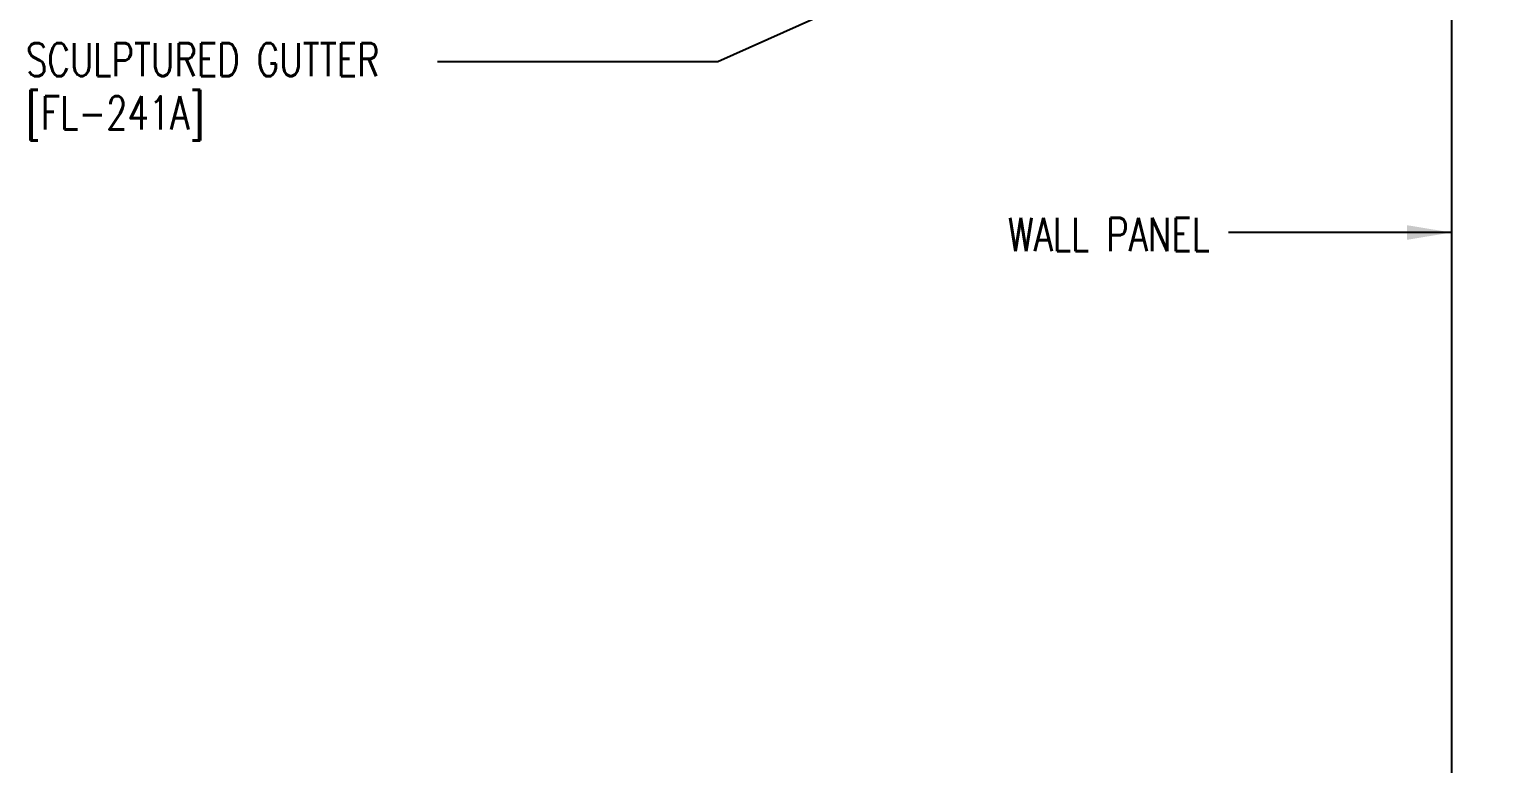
# Model space of a CAD drawing. Header units: inches. Extents: x 0.6 to 40.8, y 2.9 to 49.7.
# Drawn here: x 6.75 to 23.3, y 6.75 to 15.14 of the extents above; entities that cross this region are included whole.
import ezdxf
from ezdxf.enums import TextEntityAlignment as Align

# ---------------------------------------------------------------- set-up
doc = ezdxf.new("R2010")
doc.units = ezdxf.units.IN
doc.header["$MEASUREMENT"] = 0
doc.layers.add('PANEL', color=11, linetype='Continuous')
doc.layers.add('TEXT', color=2, linetype='Continuous')
doc.styles.add('TEXT1', font='ROMANS.shx', dxfattribs={"width": 0.75, "height": 0.375})
doc.dimstyles.new('DETAIL$7', dxfattribs={"dimscale": 4, "dimtxt": 0.09375, "dimasz": 0.125, "dimexe": 0.0625, "dimexo": 0.125, "dimgap": 0.0625, "dimtad": 1, "dimdec": 4, "dimzin": 3, "dimdsep": 46, "dimlunit": 4, "dimtxsty": 'TEXT1', "dimblk": 'ARCHTICK', "dimcen": 0.0625, "dimclrd": 7, "dimclre": 7, "dimclrt": 2, "dimadec": 0, "dimazin": 0, "dimtfac": 0.59375, "dimtdec": 4, "dimtmove": 0, "dimatfit": 3, "dimfxl": 0, "dimfrac": 2, "dimtolj": 1, "dimtzin": 3, "dimarcsym": 0})

# ---------------------------------------------------------------- blocks, each defined once
blk = doc.blocks.new('_ArchTick')
at = {"color": 0, "linetype": 'ByBlock', "const_width": 0.15}
blk.add_lwpolyline([(-0.5, -0.5), (0.5, 0.5)], dxfattribs=at)
blk = doc.blocks.new('dsc-FL-241A')
at = {"layer": 'TEXT', "style": 'TEXT1', "width": 0.75}
for s, p in [('SCULPTURED GUTTER', (0, 0)), ('[FL-241A]', (0, -0.6))]:
    blk.add_text(s, height=0.375, dxfattribs=at).set_placement(p)
at = {"layer": 'TEXT', "style": 'TEXT1', "flags": 1}
for tag, p in [('COLOR', (0, -1.2)), ('CALC', (0, -1.2)), ('OPT1', (0, -1.2)), ('OPT2', (0, -1.2)), ('OPT3', (0, -1.2)), ('GAGE', (0, -1.2)), ('SHPLN', (0, -1.2)), ('PART', (0, -1.2)), ('DESCRIPTION', (0, -1.2)), ('MULTIPLE', (0, -1.2)), ('SPARE1', (0, -1.8)), ('SPARE2', (0, -1.8)), ('SPARE3', (0, -1.8)), ('SPARE4', (0, -1.8)), ('SPARE5', (0, -1.8)), ('SPARE6', (0, -1.8)), ('SPARE7', (0, -1.8)), ('SPARE8', (0, -1.8)), ('SPARE9', (0, -1.8)), ('SPARE10', (0, -1.8))]:
    blk.add_attdef(tag, p, '', height=0.375, dxfattribs=at)

msp = doc.modelspace()

# ---------------------------------------------------------------- linework, layer by layer
at = {"layer": 'PANEL'}
msp.add_lwpolyline([(24.05867, 6.75492), (24.05867, 20.23283), (22.80867, 20.23283), (22.80867, 6.75492)], dxfattribs=at)

# ---------------------------------------------------------------- block references
msp.add_blockref('dsc-FL-241A', (6.71655, 14.61488))

# ---------------------------------------------------------------- texts
at = {"layer": 'TEXT', "style": 'TEXT1', "width": 0.75}
msp.add_text('WALL PANEL', height=0.375, dxfattribs=at).set_placement((20.08178, 12.6412), align=Align.RIGHT)

# ---------------------------------------------------------------- leaders
msp.add_leader([(18.01069, 16.33589), (14.52454, 14.77898), (11.36236, 14.77898)], dimstyle='DETAIL$7')
at = {"layer": 'TEXT'}
msp.add_leader([(22.80867, 12.85122), (20.98535, 12.85122), (20.2912, 12.85122)], dimstyle='DETAIL$7', dxfattribs=at)

doc.saveas('drawing.dxf')
